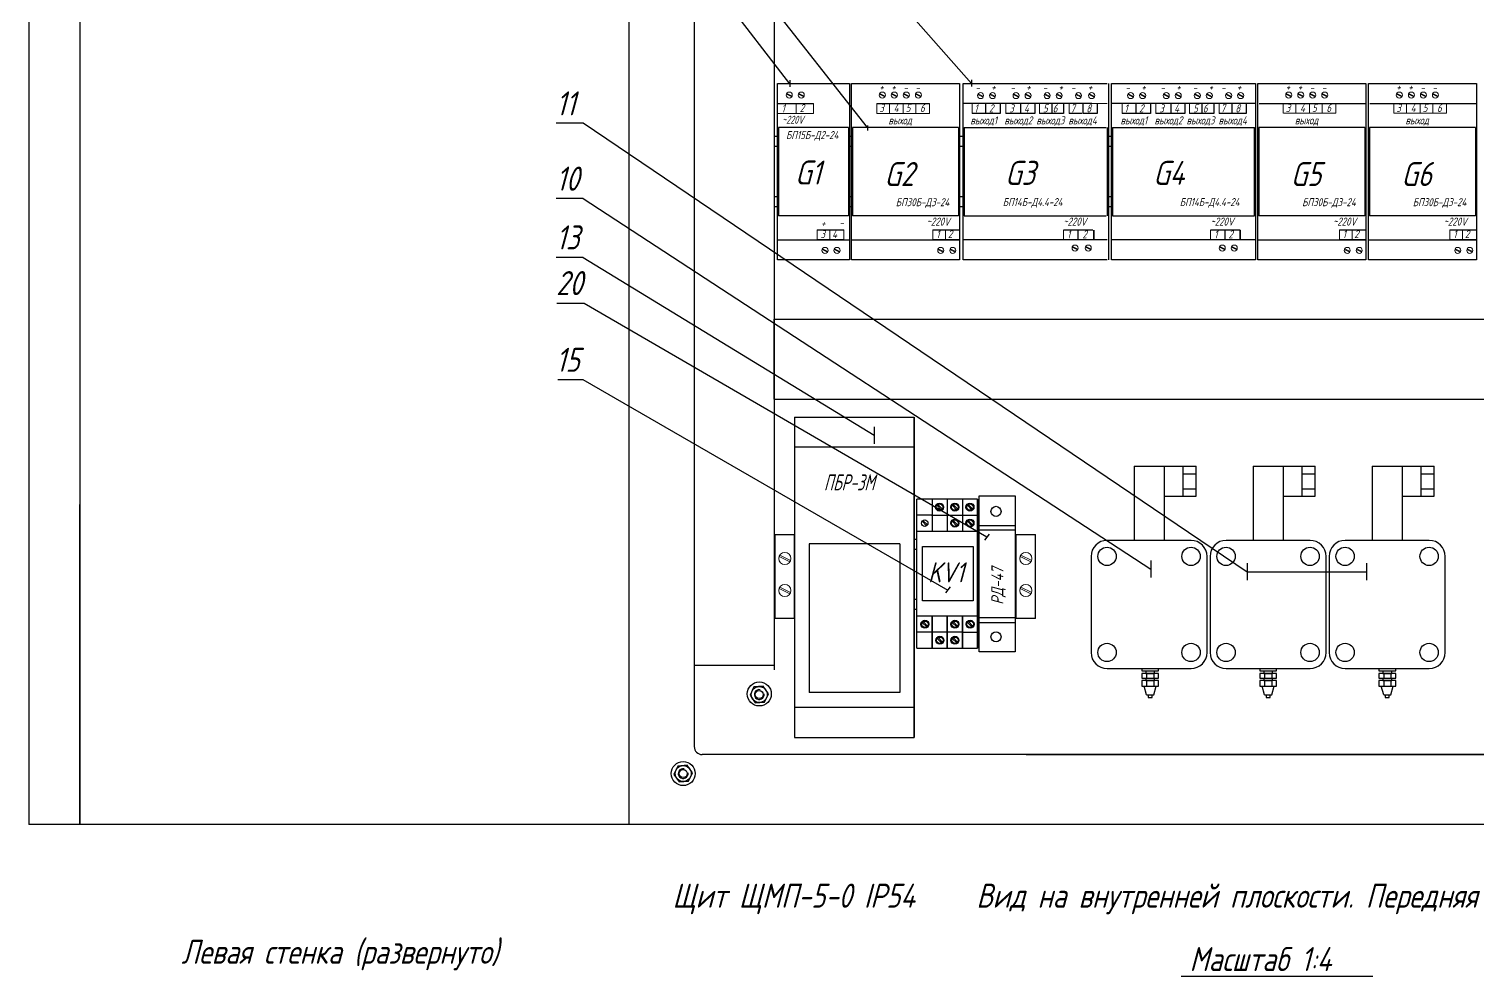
# Model space of a CAD drawing. Header units: millimetres. Extents: x 541 to 3142, y -35 to 600.
# Drawn here: x 1012.3 to 1193.2, y 285.8 to 404.1 of the extents above; entities that cross this region are included whole.
import ezdxf

# ---------------------------------------------------------------- set-up
doc = ezdxf.new("R2010")
doc.units = ezdxf.units.MM
doc.layers.add('ссылки', color=7, linetype='Continuous')
doc.layers.add('Тонкая', color=7, linetype='Continuous', lineweight=20)
doc.styles.add('GOST тип А', font='GOST_A.TTF', dxfattribs={"oblique": 15})
doc.styles.get("Standard").update_dxf_attribs({"font": 'GOST_A.TTF', "width": 0.8, "oblique": 15, "height": 3})
doc.styles.add('ЕСКД', font='GOST_A.TTF', dxfattribs={"oblique": 15, "height": 2.5})

msp = doc.modelspace()

# ---------------------------------------------------------------- linework, layer by layer
at = {"color": 7, "lineweight": 30}
for p, q in [((1012.2812, 554.697), (1012.2812, 304.697)), ((1018.6307, 554.697), (1018.6307, 304.697)), ((1087.2812, 304.697), (1087.2812, 554.697)), ((1095.4062, 544.947), (1095.4062, 314.447)), ((1105.4062, 535.919), (1105.4062, 324.0339)), ((1105.826, 397.2435), (1114.826, 397.2435)), ((1105.826, 375.2435), (1105.826, 397.2435)), ((1114.826, 397.2435), (1114.826, 375.2435)), ((1115.0506, 375.2435), (1115.0506, 397.2435)), ((1115.0506, 397.2435), (1128.5506, 397.2435)), ((1115.0506, 375.2435), (1115.0506, 397.2435)), ((1128.5506, 397.2435), (1128.5506, 375.2435)), ((1129.0227, 375.2435), (1129.0227, 397.2435)), ((1129.0227, 375.2435), (1129.0227, 397.2435)), ((1129.0227, 397.2435), (1147.0227, 397.2435)), ((1147.1646, 397.2435), (1147.1646, 375.2435)), ((1147.5331, 375.2435), (1147.5331, 397.2435)), ((1147.5331, 375.2435), (1147.5331, 397.2435)), ((1147.5331, 397.2435), (1165.5331, 397.2435)), ((1165.5331, 397.2435), (1165.5331, 375.2435)), ((1165.8325, 375.2482), (1165.8325, 397.2482)), ((1165.8325, 397.2482), (1179.3325, 397.2482)), ((1165.8325, 375.2482), (1165.8325, 397.2482)), ((1179.3325, 397.2482), (1179.3325, 375.2482)), ((1179.6547, 375.2482), (1179.6547, 397.2482)), ((1179.6547, 397.2482), (1193.1547, 397.2482)), ((1179.6547, 375.2482), (1179.6547, 397.2482)), ((1193.1547, 397.2482), (1193.1547, 375.2482)), ((1105.8031, 390.6185), (1105.4346, 390.6185)), ((1105.8031, 389.3685), (1105.4346, 389.3685)), ((1115.0506, 390.6185), (1114.826, 390.6185)), ((1115.0506, 389.3685), (1114.9417, 389.3685)), ((1129.0227, 390.6185), (1128.5506, 390.6185)), ((1129.0227, 389.3685), (1128.5506, 389.3685)), ((1147.5331, 390.6185), (1147.1646, 390.6185)), ((1147.5331, 389.3685), (1147.1646, 389.3685)), ((1165.7622, 390.7056), (1165.7622, 390.7056)), ((1165.7622, 389.4556), (1165.7622, 389.4556)), ((1179.5844, 390.7056), (1179.5844, 390.7056)), ((1179.5844, 389.4556), (1179.5844, 389.4556)), ((1105.8031, 383.1185), (1105.4346, 383.1185)), ((1105.8031, 381.8685), (1105.4346, 381.8685)), ((1115.0506, 383.1185), (1114.9417, 383.1185)), ((1115.0506, 381.8685), (1114.9417, 381.8685)), ((1129.0227, 383.1185), (1128.5506, 383.1185)), ((1129.0227, 381.8685), (1128.5506, 381.8685)), ((1147.5331, 383.1185), (1147.1646, 383.1185)), ((1147.5331, 381.8685), (1147.1646, 381.8685)), ((1165.7622, 383.2056), (1165.7622, 383.2056)), ((1165.7622, 381.9556), (1165.7622, 381.9556)), ((1179.5844, 383.2056), (1179.5844, 383.2056)), ((1179.5844, 381.9556), (1179.5844, 381.9556)), ((1114.826, 375.2435), (1105.826, 375.2435)), ((1128.5506, 375.2435), (1115.0506, 375.2435)), ((1147.0227, 375.2435), (1129.0227, 375.2435)), ((1165.5331, 375.2435), (1147.5331, 375.2435)), ((1179.3325, 375.2482), (1165.8325, 375.2482)), ((1193.1547, 375.2482), (1179.6547, 375.2482)), ((1105.4062, 367.824), (1231.6562, 367.824)), ((1105.4062, 357.824), (1231.6562, 357.824)), ((1107.9301, 355.5707), (1107.9301, 315.586)), ((1107.9301, 355.5707), (1122.9146, 355.5707)), ((1122.9146, 355.5707), (1122.9146, 315.586)), ((1107.9301, 351.8685), (1122.9146, 351.8685)), ((1131.0265, 326.2656), (1131.0265, 345.7656)), ((1131.0265, 345.7656), (1135.5265, 345.7656)), ((1135.5265, 345.7656), (1135.5265, 326.2656)), ((1130.8116, 345.3517), (1123.2404, 345.3517)), ((1123.2404, 326.7267), (1123.2404, 345.3517)), ((1125.1616, 345.3517), (1125.1616, 343.3517)), ((1130.8116, 326.7267), (1130.8116, 345.3517)), ((1130.8116, 345.3517), (1130.8116, 326.7267)), ((1125.1616, 343.3517), (1123.2404, 343.3517)), ((1105.5074, 340.3237), (1105.3985, 340.3237)), ((1105.5249, 340.3237), (1105.4062, 340.3237)), ((1105.5249, 340.9367), (1107.9249, 340.9367)), ((1105.5249, 330.4367), (1105.5249, 340.9367)), ((1107.9249, 330.4367), (1107.9249, 340.9367)), ((1123.0804, 340.3237), (1122.9203, 340.3237)), ((1123.0729, 340.3237), (1122.9203, 340.3237)), ((1123.2404, 340.3237), (1123.0804, 340.3237)), ((1123.233, 340.3237), (1123.0804, 340.3237)), ((1130.9748, 340.3237), (1130.8221, 340.3237)), ((1135.6408, 340.3237), (1135.532, 340.3237)), ((1135.6583, 340.9367), (1138.0583, 340.9367)), ((1135.6583, 330.4367), (1135.6583, 340.9367)), ((1138.0583, 330.4367), (1138.0583, 340.9367)), ((1105.5074, 339.0737), (1105.3985, 339.0737)), ((1105.5249, 339.0737), (1105.4062, 339.0737)), ((1109.7835, 339.7499), (1109.7835, 321.2202)), ((1121.1235, 339.7499), (1109.7835, 339.7499)), ((1121.1235, 339.7499), (1121.1235, 321.2202)), ((1123.0525, 339.0737), (1122.8999, 339.0737)), ((1123.0804, 339.0737), (1122.9203, 339.0737)), ((1123.2126, 339.0737), (1123.0599, 339.0737)), ((1123.2404, 339.0737), (1123.0804, 339.0737)), ((1123.9279, 339.4142), (1130.2464, 339.4142)), ((1123.9279, 332.6642), (1123.9279, 339.4142)), ((1130.2464, 339.4142), (1130.2464, 332.6642)), ((1130.996, 339.0737), (1130.8433, 339.0737)), ((1135.6408, 339.0737), (1135.532, 339.0737)), ((1105.5074, 332.8237), (1105.3985, 332.8237)), ((1105.5074, 331.5737), (1105.3985, 331.5737)), ((1105.5249, 332.8237), (1105.4062, 332.8237)), ((1105.5249, 331.5737), (1105.4062, 331.5737)), ((1123.0619, 332.8237), (1122.9092, 332.8237)), ((1123.0619, 331.5737), (1122.9092, 331.5737)), ((1123.0804, 332.8237), (1122.9203, 332.8237)), ((1123.0804, 331.5737), (1122.9203, 331.5737)), ((1123.2219, 332.8237), (1123.0693, 332.8237)), ((1123.2219, 331.5737), (1123.0693, 331.5737)), ((1123.2404, 332.8237), (1123.0804, 332.8237)), ((1123.2404, 331.5737), (1123.0804, 331.5737)), ((1130.2464, 332.6642), (1123.9279, 332.6642)), ((1131.0053, 332.8237), (1130.8526, 332.8237)), ((1131.0053, 331.5737), (1130.8526, 331.5737)), ((1135.6408, 332.8237), (1135.532, 332.8237)), ((1135.6408, 331.5737), (1135.532, 331.5737)), ((1107.9249, 330.4367), (1105.5249, 330.4367)), ((1138.0583, 330.4367), (1135.6583, 330.4367)), ((1128.9234, 326.7267), (1128.9234, 328.7267)), ((1128.9234, 328.7267), (1130.8116, 328.7267)), ((1123.2404, 326.7267), (1130.8116, 326.7267)), ((1135.5265, 326.2656), (1131.0265, 326.2656)), ((1095.4062, 324.601), (1105.4062, 324.601)), ((1151.3394, 324.1897), (1151.3394, 323.8897)), ((1153.4394, 323.8897), (1153.4394, 324.1897)), ((1166.0894, 324.1897), (1166.0894, 323.8897)), ((1168.1894, 323.8897), (1168.1894, 324.1897)), ((1180.9695, 324.1897), (1180.9695, 323.8897)), ((1183.0695, 323.8897), (1183.0695, 324.1897)), ((1151.3394, 323.8897), (1153.4394, 323.8897)), ((1151.6394, 323.5897), (1151.3394, 323.5897)), ((1151.3394, 323.5897), (1151.3394, 322.9897)), ((1151.3394, 322.9897), (1153.4394, 322.9897)), ((1151.6394, 322.6897), (1151.3394, 322.6897)), ((1151.3394, 322.6897), (1151.3394, 321.9897)), ((1153.4394, 323.5897), (1151.6394, 323.5897)), ((1153.4394, 322.6897), (1151.6394, 322.6897)), ((1151.8394, 323.8897), (1151.8394, 323.5897)), ((1151.8394, 323.5897), (1152.9394, 323.5897)), ((1151.8394, 322.9897), (1151.8394, 322.6897)), ((1151.8394, 322.6897), (1152.9394, 322.6897)), ((1151.8394, 322.6897), (1152.9394, 322.6897)), ((1151.9394, 323.5897), (1151.9394, 322.9897)), ((1151.9394, 322.6897), (1151.9394, 321.9897)), ((1152.8394, 323.5897), (1152.8394, 322.9897)), ((1152.8394, 322.6897), (1152.8394, 321.9897)), ((1152.9394, 323.5897), (1152.9394, 323.8897)), ((1152.9394, 322.6897), (1152.9394, 322.9897)), ((1153.4394, 322.9897), (1153.4394, 323.5897)), ((1153.4394, 321.9897), (1153.4394, 322.6897)), ((1166.0894, 323.8897), (1168.1894, 323.8897)), ((1166.3894, 323.5897), (1166.0894, 323.5897)), ((1166.0894, 323.5897), (1166.0894, 322.9897)), ((1166.0894, 322.9897), (1168.1894, 322.9897)), ((1166.3894, 322.6897), (1166.0894, 322.6897)), ((1166.0894, 322.6897), (1166.0894, 321.9897)), ((1168.1894, 323.5897), (1166.3894, 323.5897)), ((1168.1894, 322.6897), (1166.3894, 322.6897)), ((1166.5894, 323.8897), (1166.5894, 323.5897)), ((1166.5894, 323.5897), (1167.6894, 323.5897)), ((1166.5894, 322.9897), (1166.5894, 322.6897)), ((1166.5894, 322.6897), (1167.6894, 322.6897)), ((1166.5894, 322.6897), (1167.6894, 322.6897)), ((1166.6894, 323.5897), (1166.6894, 322.9897)), ((1166.6894, 322.6897), (1166.6894, 321.9897)), ((1167.5894, 323.5897), (1167.5894, 322.9897)), ((1167.5894, 322.6897), (1167.5894, 321.9897)), ((1167.6894, 323.5897), (1167.6894, 323.8897)), ((1167.6894, 322.6897), (1167.6894, 322.9897)), ((1168.1894, 322.9897), (1168.1894, 323.5897)), ((1168.1894, 321.9897), (1168.1894, 322.6897)), ((1180.9695, 323.8897), (1183.0695, 323.8897)), ((1181.2695, 323.5897), (1180.9695, 323.5897)), ((1180.9695, 323.5897), (1180.9695, 322.9897)), ((1180.9695, 322.9897), (1183.0695, 322.9897)), ((1181.2695, 322.6897), (1180.9695, 322.6897)), ((1180.9695, 322.6897), (1180.9695, 321.9897)), ((1183.0695, 323.5897), (1181.2695, 323.5897)), ((1183.0695, 322.6897), (1181.2695, 322.6897)), ((1181.4695, 323.8897), (1181.4695, 323.5897)), ((1181.4695, 323.5897), (1182.5695, 323.5897)), ((1181.4695, 322.9897), (1181.4695, 322.6897)), ((1181.4695, 322.6897), (1182.5695, 322.6897)), ((1181.4695, 322.6897), (1182.5695, 322.6897)), ((1181.5695, 323.5897), (1181.5695, 322.9897)), ((1181.5695, 322.6897), (1181.5695, 321.9897)), ((1182.4695, 323.5897), (1182.4695, 322.9897)), ((1182.4695, 322.6897), (1182.4695, 321.9897)), ((1182.5695, 323.5897), (1182.5695, 323.8897)), ((1182.5695, 322.6897), (1182.5695, 322.9897)), ((1183.0695, 322.9897), (1183.0695, 323.5897)), ((1183.0695, 321.9897), (1183.0695, 322.6897)), ((1121.1235, 321.2202), (1109.7835, 321.2202)), ((1151.3394, 321.9897), (1153.4394, 321.9897)), ((1151.9394, 320.8897), (1151.6394, 321.9897)), ((1151.9394, 320.8897), (1152.8394, 320.8897)), ((1152.1394, 320.8897), (1152.1394, 320.5897)), ((1152.1394, 320.5897), (1152.6394, 320.5897)), ((1152.6394, 320.5897), (1152.6394, 320.8897)), ((1152.8394, 320.8897), (1153.1394, 321.9897)), ((1166.0894, 321.9897), (1168.1894, 321.9897)), ((1166.6894, 320.8897), (1166.3894, 321.9897)), ((1166.6894, 320.8897), (1167.5894, 320.8897)), ((1166.8894, 320.8897), (1166.8894, 320.5897)), ((1166.8894, 320.5897), (1167.3894, 320.5897)), ((1167.3894, 320.5897), (1167.3894, 320.8897)), ((1167.5894, 320.8897), (1167.8894, 321.9897)), ((1180.9695, 321.9897), (1183.0695, 321.9897)), ((1181.5695, 320.8897), (1181.2695, 321.9897)), ((1181.5695, 320.8897), (1182.4695, 320.8897)), ((1181.7695, 320.8897), (1181.7695, 320.5897)), ((1181.7695, 320.5897), (1182.2695, 320.5897)), ((1182.2695, 320.5897), (1182.2695, 320.8897)), ((1182.4695, 320.8897), (1182.7695, 321.9897)), ((1107.9301, 319.3872), (1122.9146, 319.3872)), ((1107.9301, 315.586), (1122.9146, 315.586)), ((1240.6562, 313.447), (1096.4062, 313.447)), ((1087.2812, 304.697), (1012.2812, 304.697)), ((1249.7812, 304.697), (1087.2812, 304.697))]:
    msp.add_line(p, q, dxfattribs=at)
at = {"color": 7}
for p, q in [((1130.054, 397.2435), (1081.3266, 452.4537)), ((1117.0813, 391.7435), (1081.6764, 436.7758)), ((1107.3663, 397.2115), (1081.5518, 430.878)), ((1095.4062, 402.7715), (1095.4062, 314.447)), ((1107.3663, 397.6693), (1107.3663, 396.8327)), ((1130.054, 397.7013), (1130.054, 396.8647)), ((1165.8325, 390.6185), (1165.8325, 397.2482)), ((1179.6547, 390.6185), (1179.6547, 397.2482)), ((1105.826, 394.7435), (1110.326, 394.7435)), ((1105.826, 394.7435), (1110.326, 394.7435)), ((1118.2282, 394.7435), (1124.8147, 394.7435)), ((1118.2282, 394.7435), (1124.8147, 394.7435)), ((1118.2282, 394.7435), (1124.8147, 394.7435)), ((1118.2282, 394.7435), (1124.8147, 394.7435)), ((1145.113, 394.7435), (1129.0227, 394.7435)), ((1131.4809, 394.7435), (1129.0227, 394.7435)), ((1131.8193, 394.7435), (1131.8193, 393.5276)), ((1133.6611, 394.7435), (1133.6611, 393.5276)), ((1136.1859, 394.7435), (1136.1859, 393.5276)), ((1137.9645, 394.7435), (1137.9645, 393.5276)), ((1140.0842, 394.7435), (1140.0842, 393.5276)), ((1141.5596, 394.7435), (1141.5596, 393.5276)), ((1143.9763, 394.7435), (1143.9763, 393.5276)), ((1145.755, 394.7435), (1145.755, 393.5276)), ((1165.5331, 394.7435), (1147.5331, 394.7435)), ((1150.5797, 394.7435), (1150.5797, 393.5276)), ((1152.4215, 394.7435), (1152.4215, 393.5276)), ((1154.9463, 394.7435), (1154.9463, 393.5276)), ((1156.725, 394.7435), (1156.725, 393.5276)), ((1158.8446, 394.7435), (1158.8446, 393.5276)), ((1160.32, 394.7435), (1160.32, 393.5276)), ((1162.5948, 394.7435), (1162.5948, 393.5276)), ((1164.3734, 394.7435), (1164.3734, 393.5276)), ((1166.0144, 394.7482), (1179.2648, 394.7482)), ((1169.0102, 394.7482), (1175.5966, 394.7482)), ((1169.0102, 394.7482), (1175.5966, 394.7482)), ((1169.0102, 394.7482), (1175.5966, 394.7482)), ((1169.0102, 394.7482), (1175.5966, 394.7482)), ((1179.8366, 394.7482), (1193.0869, 394.7482)), ((1182.8323, 394.7482), (1189.4188, 394.7482)), ((1182.8323, 394.7482), (1189.4188, 394.7482)), ((1182.8323, 394.7482), (1189.4188, 394.7482)), ((1182.8323, 394.7482), (1189.4188, 394.7482)), ((1131.8193, 393.5276), (1130.139, 393.5276)), ((1133.6611, 393.5276), (1131.8193, 393.5276)), ((1136.1859, 393.5276), (1134.3441, 393.5276)), ((1137.9645, 393.5276), (1136.1859, 393.5276)), ((1140.401, 393.5276), (1138.5591, 393.5276)), ((1141.5596, 393.5276), (1140.401, 393.5276)), ((1143.8344, 393.5276), (1142.2426, 393.5276)), ((1145.755, 393.5276), (1143.9763, 393.5276)), ((1150.5797, 393.5276), (1148.8994, 393.5276)), ((1152.4215, 393.5276), (1150.5797, 393.5276)), ((1154.9463, 393.5276), (1153.1045, 393.5276)), ((1156.725, 393.5276), (1154.9463, 393.5276)), ((1159.1614, 393.5276), (1157.3195, 393.5276)), ((1160.32, 393.5276), (1159.1614, 393.5276)), ((1162.5948, 393.5276), (1161.003, 393.5276)), ((1164.3734, 393.5276), (1162.5948, 393.5276)), ((1081.5518, 392.2858), (1078.1463, 392.2858)), ((1164.5249, 336.247), (1081.5518, 392.2858)), ((1114.701, 391.7435), (1105.951, 391.7435)), ((1105.951, 391.7435), (1105.951, 380.7435)), ((1114.701, 391.7435), (1114.701, 380.7435)), ((1115.1756, 380.7435), (1115.1756, 391.7435)), ((1115.1756, 391.7435), (1115.1756, 380.7435)), ((1128.4256, 391.7435), (1115.1756, 391.7435)), ((1117.0813, 392.0016), (1117.0813, 391.4)), ((1128.4256, 391.7435), (1128.4256, 380.7435)), ((1129.1477, 391.7435), (1129.1477, 380.7435)), ((1129.1477, 380.7435), (1129.1477, 391.7435)), ((1129.1477, 391.7435), (1146.8977, 391.7435)), ((1147.0396, 380.7435), (1147.0396, 391.7435)), ((1147.6581, 391.7435), (1147.6581, 380.7435)), ((1147.6581, 380.7435), (1147.6581, 391.7435)), ((1147.6581, 391.7435), (1165.4081, 391.7435)), ((1165.4081, 380.7435), (1165.4081, 391.7435)), ((1179.2075, 391.7482), (1165.9575, 391.7482)), ((1165.9575, 380.7482), (1165.9575, 391.7482)), ((1165.9575, 391.7482), (1165.9575, 380.7482)), ((1179.2075, 391.7482), (1165.9575, 391.7482)), ((1179.2075, 391.7482), (1179.2075, 380.7482)), ((1193.0297, 391.7482), (1179.7797, 391.7482)), ((1179.7797, 380.7482), (1179.7797, 391.7482)), ((1179.7797, 391.7482), (1179.7797, 380.7482)), ((1193.0297, 391.7482), (1179.7797, 391.7482)), ((1193.0297, 391.7482), (1193.0297, 380.7482)), ((1081.5518, 382.8848), (1078.1463, 382.8848)), ((1081.5518, 382.8848), (1152.4825, 336.6188)), ((1114.701, 380.7435), (1105.951, 380.7435)), ((1128.4256, 380.7435), (1115.1756, 380.7435)), ((1129.1477, 380.7435), (1146.8977, 380.7435)), ((1147.6581, 380.7435), (1165.4081, 380.7435)), ((1179.2075, 380.7482), (1165.9575, 380.7482)), ((1193.0297, 380.7482), (1179.7797, 380.7482)), ((1110.7734, 378.9727), (1114.0894, 378.9727)), ((1111.5474, 378.9727), (1114.0894, 378.9727)), ((1111.5474, 378.9727), (1114.0894, 378.9727)), ((1111.5474, 378.9727), (1114.0894, 378.9727)), ((1125.2432, 378.9727), (1128.5593, 378.9727)), ((1126.0172, 378.9727), (1128.5593, 378.9727)), ((1126.0172, 378.9727), (1128.5593, 378.9727)), ((1126.0172, 378.9727), (1128.5593, 378.9727)), ((1143.3816, 378.9593), (1141.5398, 378.9593)), ((1145.2234, 378.9593), (1143.3816, 378.9593)), ((1143.3816, 377.7435), (1143.3816, 378.9593)), ((1145.3654, 378.9593), (1145.3654, 377.7435)), ((1145.3654, 377.7435), (1145.3654, 378.9593)), ((1161.7735, 378.9593), (1159.9317, 378.9593)), ((1163.6154, 378.9593), (1161.7735, 378.9593)), ((1161.7735, 377.7435), (1161.7735, 378.9593)), ((1163.6154, 378.9593), (1163.6154, 377.7435)), ((1163.6154, 377.7435), (1163.6154, 378.9593)), ((1176.0252, 378.9775), (1179.3412, 378.9775)), ((1176.7992, 378.9775), (1179.3412, 378.9775)), ((1176.7992, 378.9775), (1179.3412, 378.9775)), ((1176.7992, 378.9775), (1179.3412, 378.9775)), ((1189.8473, 378.9775), (1193.1634, 378.9775)), ((1190.6214, 378.9775), (1193.1634, 378.9775)), ((1190.6214, 378.9775), (1193.1634, 378.9775)), ((1190.6214, 378.9775), (1193.1634, 378.9775)), ((1105.826, 377.7435), (1114.826, 377.7435)), ((1115.0506, 377.7435), (1128.5506, 377.7435)), ((1143.3816, 377.7435), (1129.0227, 377.7435)), ((1147.0227, 377.7435), (1143.3816, 377.7435)), ((1162.0235, 377.7435), (1147.5331, 377.7435)), ((1165.5331, 377.7435), (1161.7735, 377.7435)), ((1165.8325, 377.7482), (1179.3325, 377.7482)), ((1179.6547, 377.7482), (1193.1547, 377.7482)), ((1081.5518, 375.5435), (1078.1463, 375.5435)), ((1081.5518, 375.5435), (1117.8781, 353.3341)), ((1081.6716, 369.7713), (1078.2309, 369.7713)), ((1131.9687, 340.6125), (1081.6716, 369.7713)), ((1105.4062, 357.824), (1105.4062, 367.824)), ((1081.5244, 360.2584), (1078.3578, 360.2584)), ((1127.1321, 333.9487), (1081.5244, 360.2584)), ((1122.9146, 315.586), (1122.9146, 355.5707)), ((1117.8781, 354.3834), (1117.8781, 352.272)), ((1018.6307, 304.697), (1018.6307, 344.6796)), ((1126.2874, 344.0209), (1125.7318, 344.5765)), ((1126.3935, 344.1269), (1125.8378, 344.6826)), ((1127.0257, 345.3517), (1127.0257, 341.3517)), ((1128.2051, 344.0209), (1127.6494, 344.5765)), ((1128.3111, 344.1269), (1127.7555, 344.6826)), ((1128.9213, 345.3517), (1128.9213, 341.3517)), ((1130.0954, 344.0209), (1129.5397, 344.5765)), ((1130.2014, 344.1269), (1129.6458, 344.6826)), ((1130.8116, 345.3517), (1130.8116, 341.3517)), ((1124.4395, 342.0209), (1123.8838, 342.5765)), ((1124.5455, 342.1269), (1123.9899, 342.6826)), ((1125.0616, 343.3517), (1130.8116, 343.3517)), ((1125.0616, 343.3517), (1126.8858, 343.3517)), ((1125.1616, 343.3517), (1125.1616, 341.3517)), ((1128.2051, 342.0209), (1127.6494, 342.5765)), ((1128.3111, 342.1269), (1127.7555, 342.6826)), ((1130.0954, 342.0209), (1129.5397, 342.5765)), ((1130.2014, 342.1269), (1129.6458, 342.6826)), ((1131.0265, 342.0701), (1135.5265, 342.0701)), ((1122.993, 341.9487), (1122.993, 341.9487)), ((1123.2404, 341.3517), (1130.8116, 341.3517)), ((1131.0265, 341.5156), (1135.5265, 341.5156)), ((1132.2502, 340.9876), (1131.6801, 340.2281)), ((1152.4825, 337.6681), (1152.4825, 335.5567)), ((1164.5249, 337.3331), (1164.5249, 335.2217)), ((1179.405, 337.3331), (1179.405, 335.2217)), ((1105.4062, 336.1921), (1105.4062, 331.5737)), ((1179.405, 336.247), (1164.5249, 336.247)), ((1127.3818, 334.388), (1126.8117, 333.6285)), ((1130.8116, 330.7267), (1123.2404, 330.7267)), ((1123.2404, 326.7267), (1123.2404, 330.7267)), ((1123.9096, 329.9515), (1124.4652, 329.3959)), ((1124.0156, 330.0576), (1124.5713, 329.5019)), ((1125.1616, 326.7267), (1125.1616, 330.7267)), ((1125.1616, 330.7267), (1125.1616, 326.7267)), ((1127.0257, 326.7267), (1127.0257, 330.7267)), ((1127.0257, 330.7267), (1127.0257, 326.7267)), ((1127.6607, 329.9515), (1128.2164, 329.3959)), ((1127.7668, 330.0576), (1128.3225, 329.5019)), ((1128.9213, 326.7267), (1128.9213, 330.7267)), ((1128.9213, 330.7267), (1128.9213, 326.7267)), ((1129.5599, 329.9515), (1130.1156, 329.3959)), ((1129.666, 330.0576), (1130.2216, 329.5019)), ((1130.8116, 326.7267), (1130.8116, 330.7267)), ((1130.8116, 326.7267), (1130.8116, 330.2396)), ((1135.5265, 330.5156), (1131.0265, 330.5156)), ((1131.0265, 329.9325), (1135.5265, 329.9325)), ((1128.9213, 328.7267), (1123.2404, 328.7267)), ((1125.7713, 327.9515), (1126.327, 327.3959)), ((1125.8774, 328.0576), (1126.4331, 327.5019)), ((1127.6607, 327.9515), (1128.2164, 327.3959)), ((1127.7668, 328.0576), (1128.3225, 327.5019)), ((1136.8936, 313.447), (1225.7728, 313.447)), ((1156.2447, 285.7918), (1180.2229, 285.7918))]:
    msp.add_line(p, q, dxfattribs=at)
at = {"color": 7, "linetype": 'Continuous', "lineweight": 0}
for p, q in [((1107.5962, 395.5913), (1106.9232, 395.9266)), ((1107.5962, 395.5913), (1106.9232, 395.9266)), ((1107.6421, 395.6835), (1106.9692, 396.0189)), ((1107.6421, 395.6835), (1106.9692, 396.0189)), ((1108.1286, 394.7435), (1108.1286, 393.5276)), ((1109.0962, 395.5913), (1108.4232, 395.9266)), ((1109.0962, 395.5913), (1108.4232, 395.9266)), ((1109.1421, 395.6835), (1108.4692, 396.0189)), ((1109.1421, 395.6835), (1108.4692, 396.0189)), ((1110.326, 394.7435), (1110.326, 393.5276)), ((1118.2282, 394.7435), (1118.2282, 393.5276)), ((1119.2333, 395.5913), (1118.5604, 395.9266)), ((1119.2333, 395.5913), (1118.5604, 395.9266)), ((1119.2793, 395.6835), (1118.6063, 396.0189)), ((1119.2793, 395.6835), (1118.6063, 396.0189)), ((1119.8142, 394.7435), (1119.8142, 393.5276)), ((1120.7333, 395.5913), (1120.0604, 395.9266)), ((1120.7333, 395.5913), (1120.0604, 395.9266)), ((1120.7793, 395.6835), (1120.1063, 396.0189)), ((1120.7793, 395.6835), (1120.1063, 396.0189)), ((1121.5214, 394.7435), (1121.5214, 393.5276)), ((1122.2333, 395.5913), (1121.5604, 395.9266)), ((1122.2333, 395.5913), (1121.5604, 395.9266)), ((1122.2793, 395.6835), (1121.6063, 396.0189)), ((1122.2793, 395.6835), (1121.6063, 396.0189)), ((1123.7333, 395.5913), (1123.0604, 395.9266)), ((1123.7333, 395.5913), (1123.0604, 395.9266)), ((1123.7793, 395.6835), (1123.1063, 396.0189)), ((1123.7793, 395.6835), (1123.1063, 396.0189)), ((1123.1074, 394.7435), (1123.1074, 393.5276)), ((1124.8147, 394.7435), (1124.8147, 393.5276)), ((1129.0227, 394.7435), (1147.0227, 394.7435)), ((1130.139, 394.7435), (1130.139, 393.5276)), ((1130.139, 393.5276), (1130.139, 394.7435)), ((1131.5001, 395.5337), (1130.8271, 395.8691)), ((1131.5001, 395.5337), (1130.8271, 395.8691)), ((1131.546, 395.626), (1130.873, 395.9613)), ((1131.546, 395.626), (1130.873, 395.9613)), ((1131.8193, 393.5276), (1131.8193, 394.7435)), ((1131.8193, 394.7435), (1133.6611, 394.7435)), ((1133.0001, 395.5337), (1132.3271, 395.8691)), ((1133.0001, 395.5337), (1132.3271, 395.8691)), ((1133.046, 395.626), (1132.373, 395.9613)), ((1133.046, 395.626), (1132.373, 395.9613)), ((1134.3441, 393.5276), (1134.3441, 394.7435)), ((1134.3441, 394.7435), (1136.1859, 394.7435)), ((1135.9453, 395.5337), (1135.2723, 395.8691)), ((1135.9453, 395.5337), (1135.2723, 395.8691)), ((1135.9912, 395.626), (1135.3182, 395.9613)), ((1135.9912, 395.626), (1135.3182, 395.9613)), ((1136.1859, 393.5276), (1136.1859, 394.7435)), ((1136.1859, 394.7435), (1137.9645, 394.7435)), ((1137.4453, 395.5337), (1136.7723, 395.8691)), ((1137.4453, 395.5337), (1136.7723, 395.8691)), ((1137.4912, 395.626), (1136.8182, 395.9613)), ((1137.4912, 395.626), (1136.8182, 395.9613)), ((1138.5591, 393.5276), (1138.5591, 394.7435)), ((1138.5591, 394.7435), (1140.401, 394.7435)), ((1139.8292, 395.5337), (1139.1563, 395.8691)), ((1139.8292, 395.5337), (1139.1563, 395.8691)), ((1139.8752, 395.626), (1139.2022, 395.9613)), ((1139.8752, 395.626), (1139.2022, 395.9613)), ((1140.401, 394.7435), (1141.5596, 394.7435)), ((1141.3292, 395.5337), (1140.6563, 395.8691)), ((1141.3292, 395.5337), (1140.6563, 395.8691)), ((1141.3752, 395.626), (1140.7022, 395.9613)), ((1141.3752, 395.626), (1140.7022, 395.9613)), ((1141.9926, 394.7435), (1143.8344, 394.7435)), ((1142.2426, 393.5276), (1142.2426, 394.7435)), ((1143.7433, 395.5337), (1143.0703, 395.8691)), ((1143.7433, 395.5337), (1143.0703, 395.8691)), ((1143.7892, 395.626), (1143.1163, 395.9613)), ((1143.7892, 395.626), (1143.1163, 395.9613)), ((1143.9763, 393.5276), (1143.9763, 394.7435)), ((1143.9763, 394.7435), (1145.755, 394.7435)), ((1145.3852, 395.5337), (1144.7123, 395.8691)), ((1145.3852, 395.5337), (1144.7123, 395.8691)), ((1145.4312, 395.626), (1144.7582, 395.9613)), ((1145.4312, 395.626), (1144.7582, 395.9613)), ((1147.5331, 394.7435), (1164.2831, 394.7435)), ((1148.8994, 394.7435), (1148.8994, 393.5276)), ((1148.8994, 393.5276), (1148.8994, 394.7435)), ((1150.2605, 395.5337), (1149.5875, 395.8691)), ((1150.2605, 395.5337), (1149.5875, 395.8691)), ((1150.3064, 395.626), (1149.6335, 395.9613)), ((1150.3064, 395.626), (1149.6335, 395.9613)), ((1150.5797, 393.5276), (1150.5797, 394.7435)), ((1150.5797, 394.7435), (1152.4215, 394.7435)), ((1151.7605, 395.5337), (1151.0875, 395.8691)), ((1151.7605, 395.5337), (1151.0875, 395.8691)), ((1151.8064, 395.626), (1151.1335, 395.9613)), ((1151.8064, 395.626), (1151.1335, 395.9613)), ((1153.1045, 393.5276), (1153.1045, 394.7435)), ((1153.1045, 394.7435), (1154.9463, 394.7435)), ((1154.7057, 395.5337), (1154.0327, 395.8691)), ((1154.7057, 395.5337), (1154.0327, 395.8691)), ((1154.7516, 395.626), (1154.0787, 395.9613)), ((1154.7516, 395.626), (1154.0787, 395.9613)), ((1154.9463, 393.5276), (1154.9463, 394.7435)), ((1154.9463, 394.7435), (1156.725, 394.7435)), ((1156.2057, 395.5337), (1155.5327, 395.8691)), ((1156.2057, 395.5337), (1155.5327, 395.8691)), ((1156.2516, 395.626), (1155.5787, 395.9613)), ((1156.2516, 395.626), (1155.5787, 395.9613)), ((1157.3195, 393.5276), (1157.3195, 394.7435)), ((1157.3195, 394.7435), (1159.1614, 394.7435)), ((1158.5896, 395.5337), (1157.9167, 395.8691)), ((1158.5896, 395.5337), (1157.9167, 395.8691)), ((1158.6356, 395.626), (1157.9626, 395.9613)), ((1158.6356, 395.626), (1157.9626, 395.9613)), ((1159.1614, 394.7435), (1160.32, 394.7435)), ((1160.0896, 395.5337), (1159.4167, 395.8691)), ((1160.0896, 395.5337), (1159.4167, 395.8691)), ((1160.1356, 395.626), (1159.4626, 395.9613)), ((1160.1356, 395.626), (1159.4626, 395.9613)), ((1160.753, 394.7435), (1162.5948, 394.7435)), ((1161.003, 393.5276), (1161.003, 394.7435)), ((1162.5037, 395.5337), (1161.8308, 395.8691)), ((1162.5037, 395.5337), (1161.8308, 395.8691)), ((1162.5497, 395.626), (1161.8767, 395.9613)), ((1162.5497, 395.626), (1161.8767, 395.9613)), ((1162.5948, 393.5276), (1162.5948, 394.7435)), ((1162.5948, 394.7435), (1164.3734, 394.7435)), ((1164.0037, 395.5337), (1163.3308, 395.8691)), ((1164.0037, 395.5337), (1163.3308, 395.8691)), ((1164.0497, 395.626), (1163.3767, 395.9613)), ((1164.0497, 395.626), (1163.3767, 395.9613)), ((1169.0102, 394.7482), (1169.0102, 393.5324)), ((1170.0153, 395.5961), (1169.3423, 395.9314)), ((1170.0153, 395.5961), (1169.3423, 395.9314)), ((1170.0613, 395.6883), (1169.3883, 396.0236)), ((1170.0613, 395.6883), (1169.3883, 396.0236)), ((1170.5962, 394.7482), (1170.5962, 393.5324)), ((1171.5153, 395.5961), (1170.8423, 395.9314)), ((1171.5153, 395.5961), (1170.8423, 395.9314)), ((1171.5613, 395.6883), (1170.8883, 396.0236)), ((1171.5613, 395.6883), (1170.8883, 396.0236)), ((1172.3034, 394.7482), (1172.3034, 393.5324)), ((1173.0153, 395.5961), (1172.3423, 395.9314)), ((1173.0153, 395.5961), (1172.3423, 395.9314)), ((1173.0613, 395.6883), (1172.3883, 396.0236)), ((1173.0613, 395.6883), (1172.3883, 396.0236)), ((1174.5153, 395.5961), (1173.8423, 395.9314)), ((1174.5153, 395.5961), (1173.8423, 395.9314)), ((1174.5613, 395.6883), (1173.8883, 396.0236)), ((1174.5613, 395.6883), (1173.8883, 396.0236)), ((1173.8894, 394.7482), (1173.8894, 393.5324)), ((1175.5966, 394.7482), (1175.5966, 393.5324)), ((1182.8323, 394.7482), (1182.8323, 393.5324)), ((1183.8375, 395.5961), (1183.1645, 395.9314)), ((1183.8375, 395.5961), (1183.1645, 395.9314)), ((1183.8834, 395.6883), (1183.2105, 396.0236)), ((1183.8834, 395.6883), (1183.2105, 396.0236)), ((1184.4183, 394.7482), (1184.4183, 393.5324)), ((1185.3375, 395.5961), (1184.6645, 395.9314)), ((1185.3375, 395.5961), (1184.6645, 395.9314)), ((1185.3834, 395.6883), (1184.7105, 396.0236)), ((1185.3834, 395.6883), (1184.7105, 396.0236)), ((1186.1256, 394.7482), (1186.1256, 393.5324)), ((1186.8375, 395.5961), (1186.1645, 395.9314)), ((1186.8375, 395.5961), (1186.1645, 395.9314)), ((1186.8834, 395.6883), (1186.2105, 396.0236)), ((1186.8834, 395.6883), (1186.2105, 396.0236)), ((1188.3375, 395.5961), (1187.6645, 395.9314)), ((1188.3375, 395.5961), (1187.6645, 395.9314)), ((1188.3834, 395.6883), (1187.7105, 396.0236)), ((1188.3834, 395.6883), (1187.7105, 396.0236)), ((1187.7116, 394.7482), (1187.7116, 393.5324)), ((1189.4188, 394.7482), (1189.4188, 393.5324)), ((1110.326, 393.5276), (1105.826, 393.5276)), ((1121.5214, 393.5276), (1118.2482, 393.5276)), ((1124.8147, 393.5276), (1121.5414, 393.5276)), ((1172.3034, 393.5324), (1169.0302, 393.5324)), ((1175.5966, 393.5324), (1172.3234, 393.5324)), ((1186.1256, 393.5324), (1182.8523, 393.5324)), ((1189.4188, 393.5324), (1186.1456, 393.5324)), ((1110.7734, 378.9727), (1110.7734, 377.7568)), ((1112.3552, 378.9727), (1112.3552, 377.7568)), ((1114.0894, 378.9727), (1114.0894, 377.7568)), ((1125.2432, 378.9727), (1125.2432, 377.7568)), ((1126.8251, 378.9727), (1126.8251, 377.7568)), ((1128.5593, 378.9727), (1128.5593, 377.7568)), ((1141.5398, 378.9593), (1141.5398, 377.7435)), ((1143.3816, 378.9593), (1143.3816, 377.7435)), ((1159.9317, 378.9593), (1159.9317, 377.7435)), ((1161.7735, 378.9593), (1161.7735, 377.7435)), ((1176.0252, 378.9775), (1176.0252, 377.7616)), ((1177.607, 378.9775), (1177.607, 377.7616)), ((1179.3412, 378.9775), (1179.3412, 377.7616)), ((1189.8473, 378.9775), (1189.8473, 377.7616)), ((1191.4292, 378.9775), (1191.4292, 377.7616)), ((1193.1634, 378.9775), (1193.1634, 377.7616)), ((1114.0894, 377.7568), (1110.7734, 377.7568)), ((1112.0655, 376.1901), (1111.3925, 376.5255)), ((1112.0655, 376.1901), (1111.3925, 376.5255)), ((1112.1114, 376.2824), (1111.4385, 376.6177)), ((1112.1114, 376.2824), (1111.4385, 376.6177)), ((1113.5655, 376.1901), (1112.8925, 376.5255)), ((1113.5655, 376.1901), (1112.8925, 376.5255)), ((1113.6114, 376.2824), (1112.9385, 376.6177)), ((1113.6114, 376.2824), (1112.9385, 376.6177)), ((1128.5593, 377.7568), (1125.2432, 377.7568)), ((1126.5353, 376.1901), (1125.8623, 376.5255)), ((1126.5353, 376.1901), (1125.8623, 376.5255)), ((1126.5812, 376.2824), (1125.9083, 376.6177)), ((1126.5812, 376.2824), (1125.9083, 376.6177)), ((1128.0353, 376.1901), (1127.3623, 376.5255)), ((1128.0353, 376.1901), (1127.3623, 376.5255)), ((1128.0812, 376.2824), (1127.4083, 376.6177)), ((1128.0812, 376.2824), (1127.4083, 376.6177)), ((1141.5398, 377.7435), (1143.3816, 377.7435)), ((1143.3167, 376.4867), (1142.6438, 376.822)), ((1143.3167, 376.4867), (1142.6438, 376.822)), ((1143.3627, 376.5789), (1142.6897, 376.9142)), ((1143.3627, 376.5789), (1142.6897, 376.9142)), ((1143.3816, 377.7435), (1145.2234, 377.7435)), ((1144.9586, 376.4867), (1144.2857, 376.822)), ((1144.9586, 376.4867), (1144.2857, 376.822)), ((1145.0046, 376.5789), (1144.3316, 376.9142)), ((1145.0046, 376.5789), (1144.3316, 376.9142)), ((1159.9317, 377.7435), (1161.7735, 377.7435)), ((1161.7086, 376.4867), (1161.0357, 376.822)), ((1161.7086, 376.4867), (1161.0357, 376.822)), ((1161.7546, 376.5789), (1161.0816, 376.9142)), ((1161.7546, 376.5789), (1161.0816, 376.9142)), ((1161.7735, 377.7435), (1163.6154, 377.7435)), ((1163.2086, 376.4867), (1162.5357, 376.822)), ((1163.2086, 376.4867), (1162.5357, 376.822)), ((1163.2546, 376.5789), (1162.5816, 376.9142)), ((1163.2546, 376.5789), (1162.5816, 376.9142)), ((1179.3412, 377.7616), (1176.0252, 377.7616)), ((1177.3173, 376.1949), (1176.6443, 376.5303)), ((1177.3173, 376.1949), (1176.6443, 376.5303)), ((1177.3632, 376.2872), (1176.6903, 376.6225)), ((1177.3632, 376.2872), (1176.6903, 376.6225)), ((1178.8173, 376.1949), (1178.1443, 376.5303)), ((1178.8173, 376.1949), (1178.1443, 376.5303)), ((1178.8632, 376.2872), (1178.1903, 376.6225)), ((1178.8632, 376.2872), (1178.1903, 376.6225)), ((1193.1634, 377.7616), (1189.8473, 377.7616)), ((1191.1394, 376.1949), (1190.4665, 376.5303)), ((1191.1394, 376.1949), (1190.4665, 376.5303)), ((1191.1854, 376.2872), (1190.5124, 376.6225)), ((1191.1854, 376.2872), (1190.5124, 376.6225)), ((1192.6394, 376.1949), (1191.9665, 376.5303)), ((1192.6394, 376.1949), (1191.9665, 376.5303)), ((1192.6854, 376.2872), (1192.0124, 376.6225)), ((1192.6854, 376.2872), (1192.0124, 376.6225)), ((1107.3519, 337.5091), (1106.0059, 338.1797)), ((1107.4438, 337.6936), (1106.0978, 338.3642)), ((1137.4853, 337.5091), (1136.1394, 338.1797)), ((1137.5772, 337.6936), (1136.2313, 338.3642)), ((1107.3519, 333.5091), (1106.0059, 334.1797)), ((1107.4438, 333.6936), (1106.0978, 334.3642)), ((1137.4853, 333.5091), (1136.1394, 334.1797)), ((1137.5772, 333.6936), (1136.2313, 334.3642))]:
    msp.add_line(p, q, dxfattribs=at)
at = {"color": 7, "lineweight": 30}
for points in [[(1102.8689, 321.8929), (1102.3809, 320.8464), (1103.0432, 319.9005), (1104.1935, 320.0011), (1104.6815, 321.0476), (1104.0192, 321.9935)], [(1093.3689, 312.0179), (1092.8809, 310.9714), (1093.5432, 310.0255), (1094.6935, 310.1261), (1095.1815, 311.1726), (1094.5192, 312.1185)]]:
    msp.add_lwpolyline(points, close=True, dxfattribs=at)
at = {"color": 7, "linetype": 'Continuous', "lineweight": 0}
for centre, radius in [((1107.2827, 395.8051), 0.3795), ((1107.2827, 395.8051), 0.3795), ((1108.7827, 395.8051), 0.3795), ((1108.7827, 395.8051), 0.3795), ((1118.9198, 395.8051), 0.3795), ((1118.9198, 395.8051), 0.3795), ((1120.4198, 395.8051), 0.3795), ((1120.4198, 395.8051), 0.3795), ((1121.9198, 395.8051), 0.3795), ((1121.9198, 395.8051), 0.3795), ((1123.4198, 395.8051), 0.3795), ((1123.4198, 395.8051), 0.3795), ((1131.1865, 395.7475), 0.3795), ((1131.1865, 395.7475), 0.3795), ((1132.6865, 395.7475), 0.3795), ((1132.6865, 395.7475), 0.3795), ((1135.6317, 395.7475), 0.3795), ((1135.6317, 395.7475), 0.3795), ((1137.1317, 395.7475), 0.3795), ((1137.1317, 395.7475), 0.3795), ((1139.5157, 395.7475), 0.3795), ((1139.5157, 395.7475), 0.3795), ((1141.0157, 395.7475), 0.3795), ((1141.0157, 395.7475), 0.3795), ((1143.4298, 395.7475), 0.3795), ((1143.4298, 395.7475), 0.3795), ((1145.0717, 395.7475), 0.3795), ((1145.0717, 395.7475), 0.3795), ((1149.947, 395.7475), 0.3795), ((1149.947, 395.7475), 0.3795), ((1151.447, 395.7475), 0.3795), ((1151.447, 395.7475), 0.3795), ((1154.3922, 395.7475), 0.3795), ((1154.3922, 395.7475), 0.3795), ((1155.8922, 395.7475), 0.3795), ((1155.8922, 395.7475), 0.3795), ((1158.2761, 395.7475), 0.3795), ((1158.2761, 395.7475), 0.3795), ((1159.7761, 395.7475), 0.3795), ((1159.7761, 395.7475), 0.3795), ((1162.1902, 395.7475), 0.3795), ((1162.1902, 395.7475), 0.3795), ((1163.6902, 395.7475), 0.3795), ((1163.6902, 395.7475), 0.3795), ((1169.7018, 395.8099), 0.3795), ((1169.7018, 395.8099), 0.3795), ((1171.2018, 395.8099), 0.3795), ((1171.2018, 395.8099), 0.3795), ((1172.7018, 395.8099), 0.3795), ((1172.7018, 395.8099), 0.3795), ((1174.2018, 395.8099), 0.3795), ((1174.2018, 395.8099), 0.3795), ((1183.524, 395.8099), 0.3795), ((1183.524, 395.8099), 0.3795), ((1185.024, 395.8099), 0.3795), ((1185.024, 395.8099), 0.3795), ((1186.524, 395.8099), 0.3795), ((1186.524, 395.8099), 0.3795), ((1188.024, 395.8099), 0.3795), ((1188.024, 395.8099), 0.3795), ((1111.752, 376.4039), 0.3795), ((1111.752, 376.4039), 0.3795), ((1113.252, 376.4039), 0.3795), ((1113.252, 376.4039), 0.3795), ((1126.2218, 376.4039), 0.3795), ((1126.2218, 376.4039), 0.3795), ((1127.7218, 376.4039), 0.3795), ((1127.7218, 376.4039), 0.3795), ((1143.0032, 376.7004), 0.3795), ((1143.0032, 376.7004), 0.3795), ((1144.6451, 376.7004), 0.3795), ((1144.6451, 376.7004), 0.3795), ((1161.3951, 376.7004), 0.3795), ((1161.3951, 376.7004), 0.3795), ((1162.8951, 376.7004), 0.3795), ((1162.8951, 376.7004), 0.3795), ((1177.0038, 376.4087), 0.3795), ((1177.0038, 376.4087), 0.3795), ((1178.5038, 376.4087), 0.3795), ((1178.5038, 376.4087), 0.3795), ((1190.8259, 376.4087), 0.3795), ((1190.8259, 376.4087), 0.3795), ((1192.3259, 376.4087), 0.3795), ((1192.3259, 376.4087), 0.3795), ((1106.7249, 337.9367), 0.7589), ((1136.8583, 337.9367), 0.7589), ((1106.7249, 333.9367), 0.7589), ((1136.8583, 333.9367), 0.7589)]:
    msp.add_circle(centre, radius, dxfattribs=at)
at = {"color": 7}
for centre, radius in [((1126.0626, 344.3517), 0.5), ((1126.0626, 344.3517), 0.4), ((1127.9803, 344.3517), 0.5), ((1127.9803, 344.3517), 0.4), ((1129.8706, 344.3517), 0.5), ((1129.8706, 344.3517), 0.4), ((1133.1202, 343.8201), 0.6307), ((1124.2147, 342.3517), 0.4), ((1127.9803, 342.3517), 0.5), ((1127.9803, 342.3517), 0.4), ((1129.8706, 342.3517), 0.5), ((1129.8706, 342.3517), 0.4), ((1124.2404, 329.7267), 0.5), ((1124.2404, 329.7267), 0.4), ((1127.9916, 329.7267), 0.5), ((1127.9916, 329.7267), 0.4), ((1129.8908, 329.7267), 0.5), ((1129.8908, 329.7267), 0.4), ((1126.1022, 327.7267), 0.5), ((1126.1022, 327.7267), 0.4), ((1127.9916, 327.7267), 0.5), ((1127.9916, 327.7267), 0.4), ((1133.1202, 328.1434), 0.6307)]:
    msp.add_circle(centre, radius, dxfattribs=at)
at = {"color": 7, "lineweight": 30}
for centre, radius in [((1103.5456, 321.0142), 1.5), ((1103.5312, 320.947), 1), ((1103.5312, 320.947), 1), ((1103.5312, 320.947), 1), ((1103.5312, 320.947), 0.5), ((1094.0312, 311.072), 1.5), ((1094.0312, 311.072), 1), ((1094.0312, 311.072), 1), ((1094.0312, 311.072), 1), ((1094.0312, 311.072), 0.5)]:
    msp.add_circle(centre, radius, dxfattribs=at)
at = {"color": 7}
for centre in [(1103.5312, 320.947), (1094.0312, 311.072)]:
    msp.add_arc(centre, 0.6127, 77.654356, 9.494214, dxfattribs=at)
at = {"color": 7, "lineweight": 30}
msp.add_arc((1096.4062, 314.447), 1, 180, 270, dxfattribs=at)
at = {"layer": 'Тонкая', "color": 7, "lineweight": 30}
for p, q in [((1150.3675, 349.4498), (1158.1175, 349.4498)), ((1150.3675, 349.4498), (1150.3675, 340.1998)), ((1154.1175, 349.4498), (1154.1175, 340.1998)), ((1156.4487, 349.4498), (1156.4487, 345.6998)), ((1158.1175, 345.6998), (1158.1175, 349.4498)), ((1165.2408, 349.4498), (1172.9908, 349.4498)), ((1165.2408, 349.4498), (1165.2408, 340.1998)), ((1168.9908, 349.4498), (1168.9908, 340.1998)), ((1171.322, 349.4498), (1171.322, 345.6998)), ((1172.9908, 345.6998), (1172.9908, 349.4498)), ((1180.1208, 349.4498), (1187.8708, 349.4498)), ((1180.1208, 349.4498), (1180.1208, 340.1998)), ((1183.8708, 349.4498), (1183.8708, 340.1998)), ((1186.2021, 349.4498), (1186.2021, 345.6998)), ((1187.8708, 345.6998), (1187.8708, 349.4498)), ((1156.4487, 348.5123), (1158.1175, 348.5123)), ((1171.322, 348.5123), (1172.9908, 348.5123)), ((1186.2021, 348.5123), (1187.8708, 348.5123)), ((1154.1175, 345.6998), (1158.1175, 345.6998)), ((1156.4487, 346.6373), (1158.1175, 346.6373)), ((1168.9908, 345.6998), (1172.9908, 345.6998)), ((1171.322, 346.6373), (1172.9908, 346.6373)), ((1183.8708, 345.6998), (1187.8708, 345.6998)), ((1186.2021, 346.6373), (1187.8708, 346.6373)), ((1157.4925, 340.1998), (1146.9925, 340.1998)), ((1172.3658, 340.1998), (1161.8658, 340.1998)), ((1187.2458, 340.1998), (1176.7458, 340.1998)), ((1144.9925, 338.1998), (1144.9925, 326.1998)), ((1159.4925, 326.1998), (1159.4925, 338.1998)), ((1159.8658, 338.1998), (1159.8658, 326.1998)), ((1174.3658, 326.1998), (1174.3658, 338.1998)), ((1174.7458, 338.1998), (1174.7458, 326.1998)), ((1189.2458, 326.1998), (1189.2458, 338.1998)), ((1146.9925, 324.1998), (1157.4925, 324.1998)), ((1161.8658, 324.1998), (1172.3658, 324.1998)), ((1176.7458, 324.1998), (1187.2458, 324.1998))]:
    msp.add_line(p, q, dxfattribs=at)
for centre in [(1146.9925, 338.1998), (1157.4925, 338.1998), (1161.8658, 338.1998), (1172.3658, 338.1998), (1176.7458, 338.1998), (1187.2458, 338.1998), (1146.9925, 326.1998), (1157.4925, 326.1998), (1161.8658, 326.1998), (1172.3658, 326.1998), (1176.7458, 326.1998), (1187.2458, 326.1998)]:
    msp.add_circle(centre, 1.1462, dxfattribs=at)
for centre, start, end in [((1146.9925, 338.1998), 90, 180), ((1157.4925, 338.1998), 0, 90), ((1161.8658, 338.1998), 90, 180), ((1172.3658, 338.1998), 0, 90), ((1176.7458, 338.1998), 90, 180), ((1187.2458, 338.1998), 0, 90), ((1146.9925, 326.1998), 180, 270), ((1157.4925, 326.1998), 270, 0), ((1161.8658, 326.1998), 180, 270), ((1172.3658, 326.1998), 270, 0), ((1176.7458, 326.1998), 180, 270), ((1187.2458, 326.1998), 270, 0)]:
    msp.add_arc(centre, 2, start, end, dxfattribs=at)

# ---------------------------------------------------------------- texts
at = {"color": 7, "linetype": 'Continuous', "lineweight": 0, "style": 'GOST тип А', "oblique": 15}
for s, p in [('+', (1118.5258, 396.3193)), ('+', (1120.0258, 396.3193)), ('-', (1121.541, 396.2471)), ('-', (1123.041, 396.2471)), ('-', (1130.5269, 396.2471)), ('+', (1132.5117, 396.3193)), ('-', (1134.8935, 396.2471)), ('+', (1136.8783, 396.3193)), ('-', (1138.9371, 396.2471)), ('+', (1140.922, 396.3193)), ('-', (1142.461, 396.2471)), ('+', (1144.5877, 396.3193)), ('-', (1149.2873, 396.2471)), ('+', (1151.2721, 396.3193)), ('-', (1153.6539, 396.2471)), ('+', (1155.6387, 396.3193)), ('-', (1157.6976, 396.2471)), ('+', (1159.6824, 396.3193)), ('-', (1161.2214, 396.2471)), ('+', (1163.2062, 396.3193)), ('+', (1169.3078, 396.3241)), ('+', (1170.8078, 396.3241)), ('-', (1172.323, 396.2519)), ('-', (1173.823, 396.2519)), ('+', (1183.1299, 396.3241)), ('+', (1184.6299, 396.3241)), ('-', (1186.1451, 396.2519)), ('-', (1187.6451, 396.2519)), ('3', (1118.5436, 393.6961)), ('4', (1120.335, 393.6961)), ('5', (1121.8369, 393.6961)), ('6', (1123.6282, 393.6961)), ('1', (1130.4111, 393.6538)), ('2', (1132.2529, 393.6538)), ('3', (1134.7777, 393.6538)), ('4', (1136.6196, 393.6538)), ('5', (1138.9928, 393.6538)), ('6', (1140.2101, 393.6538)), ('7', (1142.4262, 393.6538)), ('8', (1144.41, 393.6538)), ('1', (1149.1715, 393.6538)), ('2', (1151.0134, 393.6538)), ('3', (1153.5382, 393.6538)), ('4', (1155.38, 393.6538)), ('5', (1157.7532, 393.6538)), ('6', (1158.9705, 393.6538)), ('7', (1161.1867, 393.6538)), ('8', (1163.0285, 393.6538)), ('3', (1169.3256, 393.7009)), ('4', (1171.1169, 393.7009)), ('5', (1172.6188, 393.7009)), ('6', (1174.4102, 393.7009)), ('3', (1183.1478, 393.7009)), ('4', (1184.9391, 393.7009)), ('5', (1186.441, 393.7009)), ('6', (1188.2323, 393.7009)), ('выход', (1119.6752, 392.1538)), ('выход1', (1129.9111, 392.1538)), ('выход2', (1134.1611, 392.1538)), ('выход3', (1138.1611, 392.1538)), ('выход4', (1142.1611, 392.1538)), ('выход1', (1148.6715, 392.1538)), ('выход2', (1152.9215, 392.1538)), ('выход3', (1156.9215, 392.1538)), ('выход4', (1160.9215, 392.1538)), ('выход', (1170.4572, 392.1586)), ('выход', (1184.2793, 392.1586)), ('БП30Б-Д3-24', (1120.5894, 381.9299)), ('БП14Б-Д4.4-24', (1133.9559, 381.9499)), ('БП14Б-Д4.4-24', (1156.0747, 381.9499)), ('БП30Б-Д3-24', (1171.3714, 381.9347)), ('БП30Б-Д3-24', (1185.1935, 381.9347)), ('~220V', (1124.4332, 379.5058)), ('~220V', (1141.5058, 379.5058)), ('~220V', (1159.8977, 379.5058)), ('~220V', (1175.2152, 379.5105)), ('~220V', (1189.0373, 379.5105)), ('3', (1111.1889, 377.9424)), ('4', (1112.6366, 377.9424)), ('1', (1125.6587, 377.9424)), ('2', (1127.1064, 377.9424)), ('1', (1142.0025, 377.929)), ('2', (1143.9285, 377.929)), ('1', (1160.3944, 377.929)), ('2', (1162.1785, 377.929)), ('1', (1176.4407, 377.9471)), ('2', (1177.8883, 377.9471)), ('1', (1190.2628, 377.9471)), ('2', (1191.7105, 377.9471))]:
    msp.add_text(s, height=1, dxfattribs=at).set_placement(p)
at = {"color": 7, "linetype": 'Continuous', "lineweight": 0, "oblique": 15}
for s, p in [('1', (1106.3311, 393.6564)), ('2', (1108.5993, 393.6871)), ('БП15Б-Д2-24', (1106.8766, 390.3192))]:
    msp.add_text(s, height=1, dxfattribs=at).set_placement(p)
at = {"color": 7, "linetype": 'Continuous', "lineweight": 0, "oblique": 15, "width": 0.8}
msp.add_text('~220V', height=1, dxfattribs=at).set_placement((1106.3902, 392.226))
at = {"color": 7, "lineweight": 0, "oblique": 15}
msp.add_text('G1', height=3, dxfattribs=at).set_placement((1107.9991, 384.637))
at = {"color": 7, "lineweight": 0, "style": 'GOST тип А', "oblique": 15}
for s, p in [('G2', (1119.1613, 384.4484)), ('G3', (1134.2481, 384.59)), ('G4', (1152.7585, 384.59)), ('G5', (1169.9433, 384.4531)), ('G6', (1183.7655, 384.4531))]:
    msp.add_text(s, height=3, dxfattribs=at).set_placement(p)
at = {"color": 7, "linetype": 'Continuous', "lineweight": 0, "oblique": 15}
for s, p in [('+', (1112.0098, 380.1023)), ('-', (1114.2905, 380.1744))]:
    msp.add_text(s, height=1, rotation=180, dxfattribs=at).set_placement(p)
at = {"color": 7, "oblique": 15, "width": 0.8}
msp.add_text('ПБР-3М', height=2, dxfattribs=at).set_placement((1111.6226, 346.4437))
at = {"color": 7, "style": 'ЕСКД', "oblique": 15}
msp.add_text('KV1', height=2.5, dxfattribs=at).set_placement((1124.6365, 334.9567))
at = {"color": 7, "lineweight": 0, "style": 'GOST тип А', "oblique": 15}
msp.add_text('РД-47', height=1.5, rotation=90, dxfattribs=at).set_placement((1134.039, 332.161))
at = {"layer": 'ссылки', "color": 7, "oblique": 15}
for s, p in [('11', (1078.1543, 393.2742)), ('10', (1078.1543, 383.8732)), ('13', (1078.1543, 376.5319)), ('20', (1078.1543, 370.8291)), ('15', (1078.1269, 361.2468)), ('Щит ЩМП-5-0 IP54     Вид на внутренней плоскости. Передняя стенка (монтажная панель)', (1092.6994, 294.3242)), ('Левая стенка (развернуто)', (1031.3303, 287.3201)), ('Масштаб 1:4', (1157.3016, 286.4096))]:
    msp.add_text(s, height=3, dxfattribs=at).set_placement(p)

doc.saveas('drawing.dxf')
